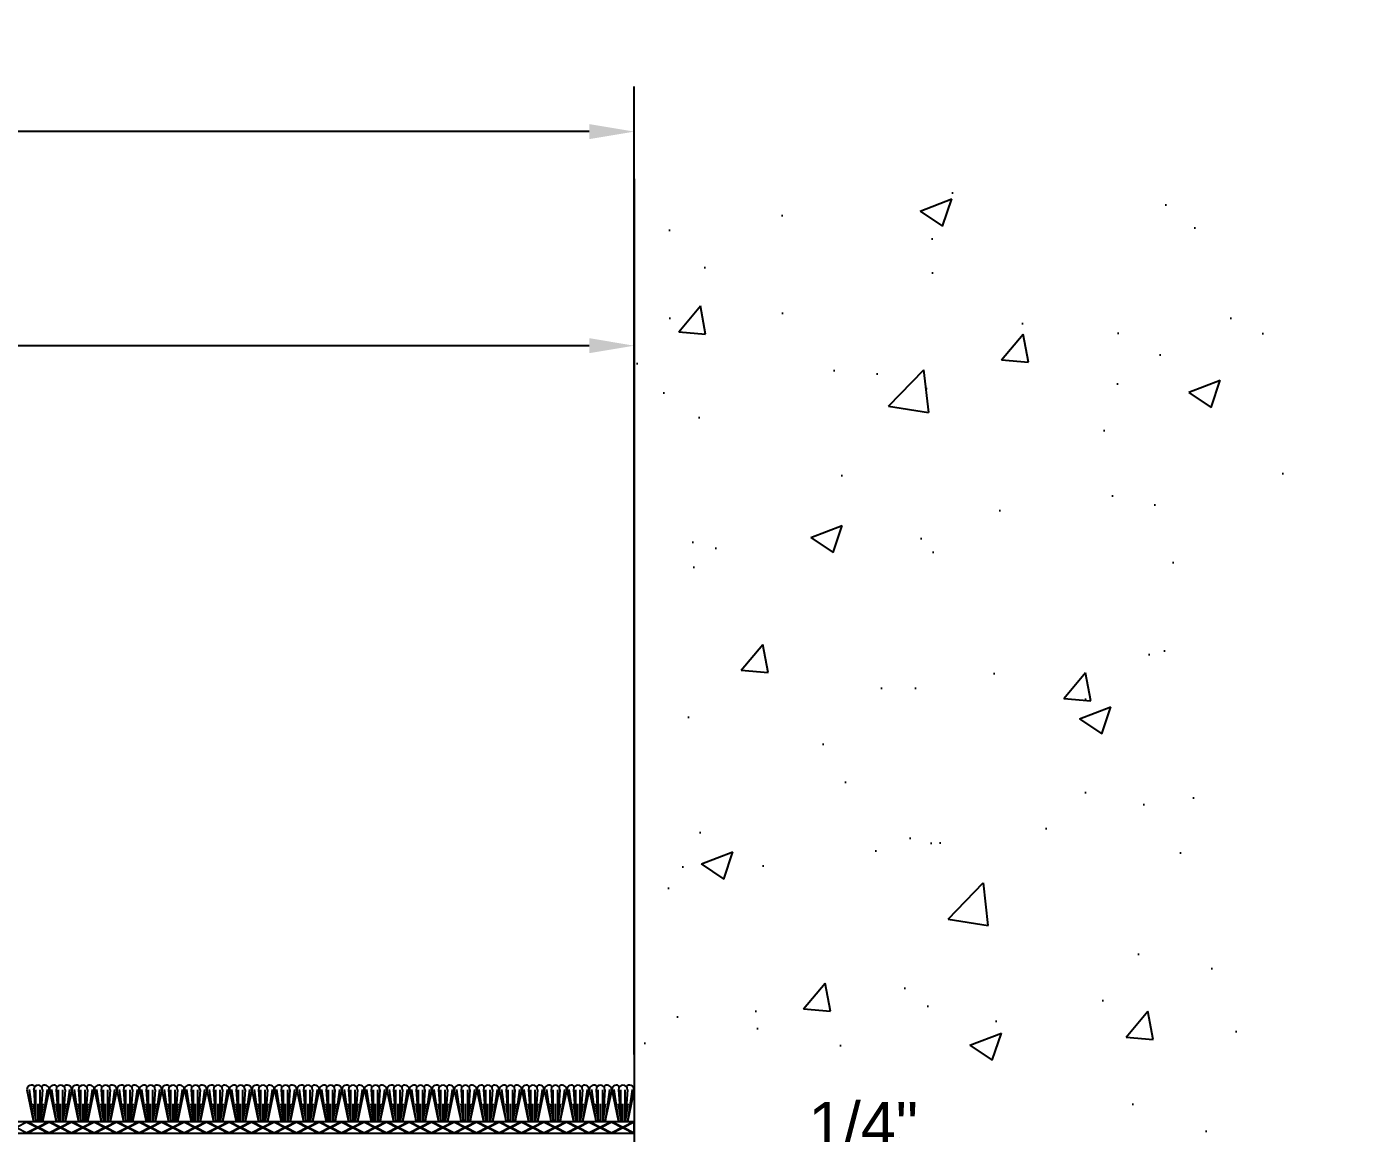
# Model space of a CAD drawing. Header units: inches. Extents: x -8.3 to 57.2, y -1.5 to 12.4.
# Drawn here: x 14.48 to 21.94, y 4.3 to 10.45 of the extents above; entities that cross this region are included whole.
import ezdxf

# ---------------------------------------------------------------- set-up
doc = ezdxf.new("R2010")
doc.units = ezdxf.units.IN
doc.header["$MEASUREMENT"] = 0
doc.layers.add('Conditions', color=1, linetype='Continuous')
doc.layers.add('Dimensions', color=3, linetype='Continuous')
doc.styles.add('ARIAL', font='arial.ttf')
doc.dimstyles.new('Arial', dxfattribs={"dimtxt": 0.25, "dimasz": 0.25, "dimexe": 0.25, "dimexo": 0.25, "dimgap": 0.25, "dimtad": 0, "dimtih": 1, "dimtoh": 1, "dimdec": 4, "dimzin": 0, "dimdsep": 46, "dimlunit": 4, "dimtxsty": 'ARIAL', "dimcen": 0.25, "dimadec": 0, "dimazin": 0, "dimtfac": 1, "dimtdec": 4, "dimtofl": 0, "dimtmove": 0, "dimatfit": 3, "dimfxl": 0, "dimfrac": 2, "dimtolj": 1, "dimtzin": 0, "dimarcsym": 0})

# ---------------------------------------------------------------- blocks, each defined once
blk = doc.blocks.new('*D14')
at = {"layer": 'Defpoints', "color": 0}
for p in [(17.8539, 9.8668), (-1.7458, 4.4823), (17.8539, 4.4923)]:
    blk.add_point(p, dxfattribs=at)
at = {"layer": 'Dimensions', "color": 0, "lineweight": -2}
for p, q in [((-1.7458, 4.7323), (-1.7458, 10.1168)), ((17.8539, 4.7423), (17.8539, 10.1168)), ((-1.4958, 9.8668), (6.9737, 9.8668)), ((17.6039, 9.8668), (8.9067, 9.8668))]:
    blk.add_line(p, q, dxfattribs=at)
at = {"layer": 'Dimensions', "color": 0}
for points in [[(-1.4958, 9.9085), (-1.4958, 9.8251), (-1.7458, 9.8668)], [(17.6039, 9.9085), (17.6039, 9.8251), (17.8539, 9.8668)]]:
    blk.add_solid(points, dxfattribs=at)
at = {"layer": 'Dimensions', "color": 0, "insert": (7.9402, 9.8668), "char_height": 0.25, "attachment_point": 5, "style": 'ARIAL'}
blk.add_mtext('\\A1;1\'-7 5/8"\\P [498mm]', dxfattribs=at)
blk = doc.blocks.new('*D18')
at = {"layer": 'Defpoints', "color": 0}
for p in [(-0.9999, 8.6778), (17.8539, 4.4923), (-0.9999, 4.4773)]:
    blk.add_point(p, dxfattribs=at)
at = {"layer": 'Dimensions', "color": 0, "lineweight": -2}
for p, q in [((-0.9999, 4.7273), (-0.9999, 8.9278)), ((17.8539, 4.7423), (17.8539, 8.9278)), ((-0.7499, 8.6778), (7.3719, 8.6778)), ((17.6039, 8.6778), (9.3049, 8.6778))]:
    blk.add_line(p, q, dxfattribs=at)
at = {"layer": 'Dimensions', "color": 0}
for points in [[(-0.7499, 8.7195), (-0.7499, 8.6362), (-0.9999, 8.6778)], [(17.6039, 8.7195), (17.6039, 8.6362), (17.8539, 8.6778)]]:
    blk.add_solid(points, dxfattribs=at)
at = {"layer": 'Dimensions', "color": 0, "insert": (8.3384, 8.6778), "char_height": 0.25, "attachment_point": 5, "style": 'ARIAL'}
blk.add_mtext('\\A1;1\'-6 7/8"\\P [479mm]', dxfattribs=at)
blk = doc.blocks.new('*D27')
at = {"layer": 'Defpoints', "color": 0}
for p in [(17.6039, 4.3048), (17.8539, 4.3048), (17.6039, 4.1063)]:
    blk.add_point(p, dxfattribs=at)
at = {"layer": 'Dimensions', "color": 0, "lineweight": -2}
for p, q in [((17.3539, 4.1063), (17.1039, 4.1063)), ((18.1039, 4.1063), (18.3539, 4.1063)), ((17.6039, 4.0548), (17.6039, 3.8563)), ((17.8539, 4.0548), (17.8539, 3.8563))]:
    blk.add_line(p, q, dxfattribs=at)
at = {"layer": 'Dimensions', "color": 0}
for points in [[(17.3539, 4.1479), (17.3539, 4.0646), (17.6039, 4.1063)], [(18.1039, 4.1479), (18.1039, 4.0646), (17.8539, 4.1063)]]:
    blk.add_solid(points, dxfattribs=at)
at = {"layer": 'Dimensions', "color": 0, "insert": (19.1261, 4.1063), "char_height": 0.25, "attachment_point": 5, "style": 'ARIAL'}
blk.add_mtext('\\A1;1/4"\\P [6mm]', dxfattribs=at)
blk = doc.blocks.new('*U35')
for p, q in [((18, 0.0625), (0, 0.0625)), ((0, 0), (18, 0)), ((14.625, 0.0603), (14.567, 0.0312)), ((14.567, 0.0312), (14.625, 0.0022)), ((14.625, 0.0603), (14.683, 0.0312)), ((14.683, 0.0312), (14.625, 0.0022)), ((14.6295, 0.0625), (14.6875, 0.0335)), ((14.6875, 0.029), (14.6295, 0)), ((14.7455, 0.0625), (14.6875, 0.0335)), ((14.6875, 0.029), (14.7455, 0)), ((14.75, 0.0603), (14.692, 0.0312)), ((14.692, 0.0312), (14.75, 0.0022)), ((14.75, 0.0603), (14.808, 0.0312)), ((14.808, 0.0312), (14.75, 0.0022)), ((14.7545, 0.0625), (14.8125, 0.0335)), ((14.8125, 0.029), (14.7545, 0)), ((14.8705, 0.0625), (14.8125, 0.0335)), ((14.8125, 0.029), (14.8705, 0)), ((14.875, 0.0603), (14.817, 0.0312)), ((14.817, 0.0312), (14.875, 0.0022)), ((14.875, 0.0603), (14.933, 0.0312)), ((14.933, 0.0312), (14.875, 0.0022)), ((14.8795, 0.0625), (14.9375, 0.0335)), ((14.9375, 0.029), (14.8795, 0)), ((14.9955, 0.0625), (14.9375, 0.0335)), ((14.9375, 0.029), (14.9955, 0)), ((15, 0.0603), (14.942, 0.0312)), ((14.942, 0.0312), (15, 0.0022)), ((15, 0.0603), (15.058, 0.0312)), ((15.058, 0.0312), (15, 0.0022)), ((15.0045, 0.0625), (15.0625, 0.0335)), ((15.0625, 0.029), (15.0045, 0)), ((15.1205, 0.0625), (15.0625, 0.0335)), ((15.0625, 0.029), (15.1205, 0)), ((15.125, 0.0603), (15.067, 0.0312)), ((15.067, 0.0312), (15.125, 0.0022)), ((15.125, 0.0603), (15.183, 0.0312)), ((15.183, 0.0312), (15.125, 0.0022)), ((15.1295, 0.0625), (15.1875, 0.0335)), ((15.1875, 0.029), (15.1295, 0)), ((15.2455, 0.0625), (15.1875, 0.0335)), ((15.1875, 0.029), (15.2455, 0)), ((15.25, 0.0603), (15.192, 0.0312)), ((15.192, 0.0312), (15.25, 0.0022)), ((15.25, 0.0603), (15.308, 0.0312)), ((15.308, 0.0312), (15.25, 0.0022)), ((15.2545, 0.0625), (15.3125, 0.0335)), ((15.3125, 0.029), (15.2545, 0)), ((15.3705, 0.0625), (15.3125, 0.0335)), ((15.3125, 0.029), (15.3705, 0)), ((15.375, 0.0603), (15.317, 0.0312)), ((15.317, 0.0312), (15.375, 0.0022)), ((15.375, 0.0603), (15.433, 0.0312)), ((15.433, 0.0312), (15.375, 0.0022)), ((15.3795, 0.0625), (15.4375, 0.0335)), ((15.4375, 0.029), (15.3795, 0)), ((15.4955, 0.0625), (15.4375, 0.0335)), ((15.4375, 0.029), (15.4955, 0)), ((15.5, 0.0603), (15.442, 0.0312)), ((15.442, 0.0312), (15.5, 0.0022)), ((15.5, 0.0603), (15.558, 0.0312)), ((15.558, 0.0312), (15.5, 0.0022)), ((15.5045, 0.0625), (15.5625, 0.0335)), ((15.5625, 0.029), (15.5045, 0)), ((15.6205, 0.0625), (15.5625, 0.0335)), ((15.5625, 0.029), (15.6205, 0)), ((15.625, 0.0603), (15.567, 0.0312)), ((15.567, 0.0312), (15.625, 0.0022)), ((15.625, 0.0603), (15.683, 0.0312)), ((15.683, 0.0312), (15.625, 0.0022)), ((15.6295, 0.0625), (15.6875, 0.0335)), ((15.6875, 0.029), (15.6295, 0)), ((15.7455, 0.0625), (15.6875, 0.0335)), ((15.6875, 0.029), (15.7455, 0)), ((15.75, 0.0603), (15.692, 0.0312)), ((15.692, 0.0312), (15.75, 0.0022)), ((15.75, 0.0603), (15.808, 0.0312)), ((15.808, 0.0312), (15.75, 0.0022)), ((15.7545, 0.0625), (15.8125, 0.0335)), ((15.8125, 0.029), (15.7545, 0)), ((15.8705, 0.0625), (15.8125, 0.0335)), ((15.8125, 0.029), (15.8705, 0)), ((15.875, 0.0603), (15.817, 0.0312)), ((15.817, 0.0312), (15.875, 0.0022)), ((15.875, 0.0603), (15.933, 0.0312)), ((15.933, 0.0312), (15.875, 0.0022)), ((15.8795, 0.0625), (15.9375, 0.0335)), ((15.9375, 0.029), (15.8795, 0)), ((15.9955, 0.0625), (15.9375, 0.0335)), ((15.9375, 0.029), (15.9955, 0)), ((16, 0.0603), (15.942, 0.0312)), ((15.942, 0.0312), (16, 0.0022)), ((16, 0.0603), (16.058, 0.0312)), ((16.058, 0.0312), (16, 0.0022)), ((16.0045, 0.0625), (16.0625, 0.0335)), ((16.0625, 0.029), (16.0045, 0)), ((16.1205, 0.0625), (16.0625, 0.0335)), ((16.0625, 0.029), (16.1205, 0)), ((16.125, 0.0603), (16.067, 0.0312)), ((16.067, 0.0312), (16.125, 0.0022)), ((16.125, 0.0603), (16.183, 0.0312)), ((16.183, 0.0312), (16.125, 0.0022)), ((16.1295, 0.0625), (16.1875, 0.0335)), ((16.1875, 0.029), (16.1295, 0)), ((16.2455, 0.0625), (16.1875, 0.0335)), ((16.1875, 0.029), (16.2455, 0)), ((16.25, 0.0603), (16.192, 0.0312)), ((16.192, 0.0312), (16.25, 0.0022)), ((16.25, 0.0603), (16.308, 0.0312)), ((16.308, 0.0312), (16.25, 0.0022)), ((16.2545, 0.0625), (16.3125, 0.0335)), ((16.3125, 0.029), (16.2545, 0)), ((16.3705, 0.0625), (16.3125, 0.0335)), ((16.3125, 0.029), (16.3705, 0)), ((16.375, 0.0603), (16.317, 0.0312)), ((16.317, 0.0312), (16.375, 0.0022)), ((16.375, 0.0603), (16.433, 0.0312)), ((16.433, 0.0312), (16.375, 0.0022)), ((16.3795, 0.0625), (16.4375, 0.0335)), ((16.4375, 0.029), (16.3795, 0)), ((16.4955, 0.0625), (16.4375, 0.0335)), ((16.4375, 0.029), (16.4955, 0)), ((16.5, 0.0603), (16.442, 0.0312)), ((16.442, 0.0312), (16.5, 0.0022)), ((16.5, 0.0603), (16.558, 0.0312)), ((16.558, 0.0312), (16.5, 0.0022)), ((16.5045, 0.0625), (16.5625, 0.0335)), ((16.5625, 0.029), (16.5045, 0)), ((16.6205, 0.0625), (16.5625, 0.0335)), ((16.5625, 0.029), (16.6205, 0)), ((16.625, 0.0603), (16.567, 0.0312)), ((16.567, 0.0312), (16.625, 0.0022)), ((16.625, 0.0603), (16.683, 0.0312)), ((16.683, 0.0312), (16.625, 0.0022)), ((16.6295, 0.0625), (16.6875, 0.0335)), ((16.6875, 0.029), (16.6295, 0)), ((16.7455, 0.0625), (16.6875, 0.0335)), ((16.6875, 0.029), (16.7455, 0)), ((16.75, 0.0603), (16.692, 0.0312)), ((16.692, 0.0312), (16.75, 0.0022)), ((16.75, 0.0603), (16.808, 0.0312)), ((16.808, 0.0312), (16.75, 0.0022)), ((16.7545, 0.0625), (16.8125, 0.0335)), ((16.8125, 0.029), (16.7545, 0)), ((16.8705, 0.0625), (16.8125, 0.0335)), ((16.8125, 0.029), (16.8705, 0)), ((16.875, 0.0603), (16.817, 0.0312)), ((16.817, 0.0312), (16.875, 0.0022)), ((16.875, 0.0603), (16.933, 0.0312)), ((16.933, 0.0312), (16.875, 0.0022)), ((16.8795, 0.0625), (16.9375, 0.0335)), ((16.9375, 0.029), (16.8795, 0)), ((16.9955, 0.0625), (16.9375, 0.0335)), ((16.9375, 0.029), (16.9955, 0)), ((17, 0.0603), (16.942, 0.0312)), ((16.942, 0.0312), (17, 0.0022)), ((17, 0.0603), (17.058, 0.0312)), ((17.058, 0.0312), (17, 0.0022)), ((17.0045, 0.0625), (17.0625, 0.0335)), ((17.0625, 0.029), (17.0045, 0)), ((17.1205, 0.0625), (17.0625, 0.0335)), ((17.0625, 0.029), (17.1205, 0)), ((17.125, 0.0603), (17.067, 0.0312)), ((17.067, 0.0312), (17.125, 0.0022)), ((17.125, 0.0603), (17.183, 0.0312)), ((17.183, 0.0312), (17.125, 0.0022)), ((17.1295, 0.0625), (17.1875, 0.0335)), ((17.1875, 0.029), (17.1295, 0)), ((17.2455, 0.0625), (17.1875, 0.0335)), ((17.1875, 0.029), (17.2455, 0)), ((17.25, 0.0603), (17.192, 0.0312)), ((17.192, 0.0312), (17.25, 0.0022)), ((17.25, 0.0603), (17.308, 0.0312)), ((17.308, 0.0312), (17.25, 0.0022)), ((17.2545, 0.0625), (17.3125, 0.0335)), ((17.3125, 0.029), (17.2545, 0)), ((17.3705, 0.0625), (17.3125, 0.0335)), ((17.3125, 0.029), (17.3705, 0)), ((17.375, 0.0603), (17.317, 0.0312)), ((17.317, 0.0312), (17.375, 0.0022)), ((17.375, 0.0603), (17.433, 0.0312)), ((17.433, 0.0312), (17.375, 0.0022)), ((17.3795, 0.0625), (17.4375, 0.0335)), ((17.4375, 0.029), (17.3795, 0)), ((17.4955, 0.0625), (17.4375, 0.0335)), ((17.4375, 0.029), (17.4955, 0)), ((17.5, 0.0603), (17.442, 0.0312)), ((17.442, 0.0312), (17.5, 0.0022)), ((17.5, 0.0603), (17.558, 0.0312)), ((17.558, 0.0312), (17.5, 0.0022)), ((17.5045, 0.0625), (17.5625, 0.0335)), ((17.5625, 0.029), (17.5045, 0)), ((17.6205, 0.0625), (17.5625, 0.0335)), ((17.5625, 0.029), (17.6205, 0)), ((17.625, 0.0603), (17.567, 0.0312)), ((17.567, 0.0312), (17.625, 0.0022)), ((17.625, 0.0603), (17.683, 0.0312)), ((17.683, 0.0312), (17.625, 0.0022)), ((17.6295, 0.0625), (17.6875, 0.0335)), ((17.6875, 0.029), (17.6295, 0)), ((17.7455, 0.0625), (17.6875, 0.0335)), ((17.6875, 0.029), (17.7455, 0)), ((17.75, 0.0603), (17.692, 0.0312)), ((17.692, 0.0312), (17.75, 0.0022)), ((17.75, 0.0603), (17.808, 0.0312)), ((17.808, 0.0312), (17.75, 0.0022)), ((17.7545, 0.0625), (17.8125, 0.0335)), ((17.8125, 0.029), (17.7545, 0)), ((17.8705, 0.0625), (17.8125, 0.0335)), ((17.8125, 0.029), (17.8705, 0)), ((17.875, 0.0603), (17.817, 0.0312)), ((17.817, 0.0312), (17.875, 0.0022)), ((17.875, 0.0603), (17.933, 0.0312)), ((17.933, 0.0312), (17.875, 0.0022)), ((17.8795, 0.0625), (17.9375, 0.0335)), ((17.9375, 0.029), (17.8795, 0)), ((17.9955, 0.0625), (17.9375, 0.0335)), ((17.9375, 0.029), (17.9955, 0)), ((18, 0.0603), (17.942, 0.0312)), ((17.942, 0.0312), (18, 0.0022)), ((18, 0), (18, 0.0625))]:
    blk.add_line(p, q)
for points in [[(14.6249, 0.2412), (14.6623, 0.0625)], [(14.6369, 0.243), (14.6619, 0.0642)], [(14.6624, 0.2412), (14.6749, 0.0625)], [(14.6749, 0.0625), (14.6749, 0.2412)], [(14.6992, 0.0625), (14.6992, 0.2412)], [(14.7117, 0.2412), (14.6992, 0.0625)], [(14.7492, 0.2412), (14.7118, 0.0625)], [(14.7372, 0.243), (14.7122, 0.0642)], [(14.7499, 0.2412), (14.7873, 0.0625)], [(14.7619, 0.243), (14.7869, 0.0642)], [(14.7874, 0.2412), (14.7999, 0.0625)], [(14.7999, 0.0625), (14.7999, 0.2412)], [(14.8242, 0.0625), (14.8242, 0.2412)], [(14.8367, 0.2412), (14.8242, 0.0625)], [(14.8742, 0.2412), (14.8368, 0.0625)], [(14.8622, 0.243), (14.8372, 0.0642)], [(14.8749, 0.2412), (14.9123, 0.0625)], [(14.8869, 0.243), (14.9119, 0.0642)], [(14.9124, 0.2412), (14.9249, 0.0625)], [(14.9249, 0.0625), (14.9249, 0.2412)], [(14.9492, 0.0625), (14.9492, 0.2412)], [(14.9617, 0.2412), (14.9492, 0.0625)], [(14.9992, 0.2412), (14.9618, 0.0625)], [(14.9872, 0.243), (14.9622, 0.0642)], [(14.9999, 0.2412), (15.0373, 0.0625)], [(15.0119, 0.243), (15.0369, 0.0642)], [(15.0374, 0.2412), (15.0499, 0.0625)], [(15.0499, 0.0625), (15.0499, 0.2412)], [(15.0742, 0.0625), (15.0742, 0.2412)], [(15.0867, 0.2412), (15.0742, 0.0625)], [(15.1242, 0.2412), (15.0868, 0.0625)], [(15.1122, 0.243), (15.0872, 0.0642)], [(15.1249, 0.2412), (15.1623, 0.0625)], [(15.1369, 0.243), (15.1619, 0.0642)], [(15.1624, 0.2412), (15.1749, 0.0625)], [(15.1749, 0.0625), (15.1749, 0.2412)], [(15.1992, 0.0625), (15.1992, 0.2412)], [(15.2117, 0.2412), (15.1992, 0.0625)], [(15.2492, 0.2412), (15.2118, 0.0625)], [(15.2372, 0.243), (15.2122, 0.0642)], [(15.2499, 0.2412), (15.2873, 0.0625)], [(15.2619, 0.243), (15.2869, 0.0642)], [(15.2874, 0.2412), (15.2999, 0.0625)], [(15.2999, 0.0625), (15.2999, 0.2412)], [(15.3242, 0.0625), (15.3242, 0.2412)], [(15.3367, 0.2412), (15.3242, 0.0625)], [(15.3742, 0.2412), (15.3368, 0.0625)], [(15.3622, 0.243), (15.3372, 0.0642)], [(15.3749, 0.2412), (15.4123, 0.0625)], [(15.3869, 0.243), (15.4119, 0.0642)], [(15.4124, 0.2412), (15.4249, 0.0625)], [(15.4249, 0.0625), (15.4249, 0.2412)], [(15.4492, 0.0625), (15.4492, 0.2412)], [(15.4617, 0.2412), (15.4492, 0.0625)], [(15.4992, 0.2412), (15.4618, 0.0625)], [(15.4872, 0.243), (15.4622, 0.0642)], [(15.4999, 0.2412), (15.5373, 0.0625)], [(15.5119, 0.243), (15.5369, 0.0642)], [(15.5374, 0.2412), (15.5499, 0.0625)], [(15.5499, 0.0625), (15.5499, 0.2412)], [(15.5742, 0.0625), (15.5742, 0.2412)], [(15.5867, 0.2412), (15.5742, 0.0625)], [(15.6242, 0.2412), (15.5868, 0.0625)], [(15.6122, 0.243), (15.5872, 0.0642)], [(15.6249, 0.2412), (15.6623, 0.0625)], [(15.6369, 0.243), (15.6619, 0.0642)], [(15.6624, 0.2412), (15.6749, 0.0625)], [(15.6749, 0.0625), (15.6749, 0.2412)], [(15.6992, 0.0625), (15.6992, 0.2412)], [(15.7117, 0.2412), (15.6992, 0.0625)], [(15.7492, 0.2412), (15.7118, 0.0625)], [(15.7372, 0.243), (15.7122, 0.0642)], [(15.7499, 0.2412), (15.7873, 0.0625)], [(15.7619, 0.243), (15.7869, 0.0642)], [(15.7874, 0.2412), (15.7999, 0.0625)], [(15.7999, 0.0625), (15.7999, 0.2412)], [(15.8242, 0.0625), (15.8242, 0.2412)], [(15.8367, 0.2412), (15.8242, 0.0625)], [(15.8742, 0.2412), (15.8368, 0.0625)], [(15.8622, 0.243), (15.8372, 0.0642)], [(15.8749, 0.2412), (15.9123, 0.0625)], [(15.8869, 0.243), (15.9119, 0.0642)], [(15.9124, 0.2412), (15.9249, 0.0625)], [(15.9249, 0.0625), (15.9249, 0.2412)], [(15.9492, 0.0625), (15.9492, 0.2412)], [(15.9617, 0.2412), (15.9492, 0.0625)], [(15.9992, 0.2412), (15.9618, 0.0625)], [(15.9872, 0.243), (15.9622, 0.0642)], [(15.9999, 0.2412), (16.0373, 0.0625)], [(16.0119, 0.243), (16.0369, 0.0642)], [(16.0374, 0.2412), (16.0499, 0.0625)], [(16.0499, 0.0625), (16.0499, 0.2412)], [(16.0742, 0.0625), (16.0742, 0.2412)], [(16.0867, 0.2412), (16.0742, 0.0625)], [(16.1242, 0.2412), (16.0868, 0.0625)], [(16.1122, 0.243), (16.0872, 0.0642)], [(16.1249, 0.2412), (16.1623, 0.0625)], [(16.1369, 0.243), (16.1619, 0.0642)], [(16.1624, 0.2412), (16.1749, 0.0625)], [(16.1749, 0.0625), (16.1749, 0.2412)], [(16.1992, 0.0625), (16.1992, 0.2412)], [(16.2117, 0.2412), (16.1992, 0.0625)], [(16.2492, 0.2412), (16.2118, 0.0625)], [(16.2372, 0.243), (16.2122, 0.0642)], [(16.2499, 0.2412), (16.2873, 0.0625)], [(16.2619, 0.243), (16.2869, 0.0642)], [(16.2874, 0.2412), (16.2999, 0.0625)], [(16.2999, 0.0625), (16.2999, 0.2412)], [(16.3242, 0.0625), (16.3242, 0.2412)], [(16.3367, 0.2412), (16.3242, 0.0625)], [(16.3742, 0.2412), (16.3368, 0.0625)], [(16.3622, 0.243), (16.3372, 0.0642)], [(16.3749, 0.2412), (16.4123, 0.0625)], [(16.3869, 0.243), (16.4119, 0.0642)], [(16.4124, 0.2412), (16.4249, 0.0625)], [(16.4249, 0.0625), (16.4249, 0.2412)], [(16.4492, 0.0625), (16.4492, 0.2412)], [(16.4617, 0.2412), (16.4492, 0.0625)], [(16.4992, 0.2412), (16.4618, 0.0625)], [(16.4872, 0.243), (16.4622, 0.0642)], [(16.4999, 0.2412), (16.5373, 0.0625)], [(16.5119, 0.243), (16.5369, 0.0642)], [(16.5374, 0.2412), (16.5499, 0.0625)], [(16.5499, 0.0625), (16.5499, 0.2412)], [(16.5742, 0.0625), (16.5742, 0.2412)], [(16.5867, 0.2412), (16.5742, 0.0625)], [(16.6242, 0.2412), (16.5868, 0.0625)], [(16.6122, 0.243), (16.5872, 0.0642)], [(16.6249, 0.2412), (16.6623, 0.0625)], [(16.6369, 0.243), (16.6619, 0.0642)], [(16.6624, 0.2412), (16.6749, 0.0625)], [(16.6749, 0.0625), (16.6749, 0.2412)], [(16.6992, 0.0625), (16.6992, 0.2412)], [(16.7117, 0.2412), (16.6992, 0.0625)], [(16.7492, 0.2412), (16.7118, 0.0625)], [(16.7372, 0.243), (16.7122, 0.0642)], [(16.7499, 0.2412), (16.7873, 0.0625)], [(16.7619, 0.243), (16.7869, 0.0642)], [(16.7874, 0.2412), (16.7999, 0.0625)], [(16.7999, 0.0625), (16.7999, 0.2412)], [(16.8242, 0.0625), (16.8242, 0.2412)], [(16.8367, 0.2412), (16.8242, 0.0625)], [(16.8742, 0.2412), (16.8368, 0.0625)], [(16.8622, 0.243), (16.8372, 0.0642)], [(16.8749, 0.2412), (16.9123, 0.0625)], [(16.8869, 0.243), (16.9119, 0.0642)], [(16.9124, 0.2412), (16.9249, 0.0625)], [(16.9249, 0.0625), (16.9249, 0.2412)], [(16.9492, 0.0625), (16.9492, 0.2412)], [(16.9617, 0.2412), (16.9492, 0.0625)], [(16.9992, 0.2412), (16.9618, 0.0625)], [(16.9872, 0.243), (16.9622, 0.0642)], [(16.9999, 0.2412), (17.0373, 0.0625)], [(17.0119, 0.243), (17.0369, 0.0642)], [(17.0374, 0.2412), (17.0499, 0.0625)], [(17.0499, 0.0625), (17.0499, 0.2412)], [(17.0742, 0.0625), (17.0742, 0.2412)], [(17.0867, 0.2412), (17.0742, 0.0625)], [(17.1242, 0.2412), (17.0868, 0.0625)], [(17.1122, 0.243), (17.0872, 0.0642)], [(17.1249, 0.2412), (17.1623, 0.0625)], [(17.1369, 0.243), (17.1619, 0.0642)], [(17.1624, 0.2412), (17.1749, 0.0625)], [(17.1749, 0.0625), (17.1749, 0.2412)], [(17.1992, 0.0625), (17.1992, 0.2412)], [(17.2117, 0.2412), (17.1992, 0.0625)], [(17.2492, 0.2412), (17.2118, 0.0625)], [(17.2372, 0.243), (17.2122, 0.0642)], [(17.2499, 0.2412), (17.2873, 0.0625)], [(17.2619, 0.243), (17.2869, 0.0642)], [(17.2874, 0.2412), (17.2999, 0.0625)], [(17.2999, 0.0625), (17.2999, 0.2412)], [(17.3242, 0.0625), (17.3242, 0.2412)], [(17.3367, 0.2412), (17.3242, 0.0625)], [(17.3742, 0.2412), (17.3368, 0.0625)], [(17.3622, 0.243), (17.3372, 0.0642)], [(17.3749, 0.2412), (17.4123, 0.0625)], [(17.3869, 0.243), (17.4119, 0.0642)], [(17.4124, 0.2412), (17.4249, 0.0625)], [(17.4249, 0.0625), (17.4249, 0.2412)], [(17.4492, 0.0625), (17.4492, 0.2412)], [(17.4617, 0.2412), (17.4492, 0.0625)], [(17.4992, 0.2412), (17.4618, 0.0625)], [(17.4872, 0.243), (17.4622, 0.0642)], [(17.4999, 0.2412), (17.5373, 0.0625)], [(17.5119, 0.243), (17.5369, 0.0642)], [(17.5374, 0.2412), (17.5499, 0.0625)], [(17.5499, 0.0625), (17.5499, 0.2412)], [(17.5742, 0.0625), (17.5742, 0.2412)], [(17.5867, 0.2412), (17.5742, 0.0625)], [(17.6242, 0.2412), (17.5868, 0.0625)], [(17.6122, 0.243), (17.5872, 0.0642)], [(17.6249, 0.2412), (17.6623, 0.0625)], [(17.6369, 0.243), (17.6619, 0.0642)], [(17.6624, 0.2412), (17.6749, 0.0625)], [(17.6749, 0.0625), (17.6749, 0.2412)], [(17.6992, 0.0625), (17.6992, 0.2412)], [(17.7117, 0.2412), (17.6992, 0.0625)], [(17.7492, 0.2412), (17.7118, 0.0625)], [(17.7372, 0.243), (17.7122, 0.0642)], [(17.7499, 0.2412), (17.7873, 0.0625)], [(17.7619, 0.243), (17.7869, 0.0642)], [(17.7874, 0.2412), (17.7999, 0.0625)], [(17.7999, 0.0625), (17.7999, 0.2412)], [(17.8242, 0.0625), (17.8242, 0.2412)], [(17.8367, 0.2412), (17.8242, 0.0625)], [(17.8742, 0.2412), (17.8368, 0.0625)], [(17.8622, 0.243), (17.8372, 0.0642)], [(17.8749, 0.2412), (17.9123, 0.0625)], [(17.8869, 0.243), (17.9119, 0.0642)], [(17.9124, 0.2412), (17.9249, 0.0625)], [(17.9249, 0.0625), (17.9249, 0.2412)], [(17.9492, 0.0625), (17.9492, 0.2412)], [(17.9617, 0.2412), (17.9492, 0.0625)], [(17.9992, 0.2412), (17.9618, 0.0625)], [(17.9872, 0.243), (17.9622, 0.0642)], [(14.6602, 0.1625), (14.6745, 0.0625)], [(14.687, 0.0625), (14.687, 0.1625)], [(14.7139, 0.1625), (14.6996, 0.0625)], [(14.7852, 0.1625), (14.7995, 0.0625)], [(14.812, 0.0625), (14.812, 0.1625)], [(14.8389, 0.1625), (14.8246, 0.0625)], [(14.9102, 0.1625), (14.9245, 0.0625)], [(14.937, 0.0625), (14.937, 0.1625)], [(14.9639, 0.1625), (14.9496, 0.0625)], [(15.0352, 0.1625), (15.0495, 0.0625)], [(15.062, 0.0625), (15.062, 0.1625)], [(15.0889, 0.1625), (15.0746, 0.0625)], [(15.1602, 0.1625), (15.1745, 0.0625)], [(15.187, 0.0625), (15.187, 0.1625)], [(15.2139, 0.1625), (15.1996, 0.0625)], [(15.2852, 0.1625), (15.2995, 0.0625)], [(15.312, 0.0625), (15.312, 0.1625)], [(15.3389, 0.1625), (15.3246, 0.0625)], [(15.4102, 0.1625), (15.4245, 0.0625)], [(15.437, 0.0625), (15.437, 0.1625)], [(15.4639, 0.1625), (15.4496, 0.0625)], [(15.5352, 0.1625), (15.5495, 0.0625)], [(15.562, 0.0625), (15.562, 0.1625)], [(15.5889, 0.1625), (15.5746, 0.0625)], [(15.6602, 0.1625), (15.6745, 0.0625)], [(15.687, 0.0625), (15.687, 0.1625)], [(15.7139, 0.1625), (15.6996, 0.0625)], [(15.7852, 0.1625), (15.7995, 0.0625)], [(15.812, 0.0625), (15.812, 0.1625)], [(15.8389, 0.1625), (15.8246, 0.0625)], [(15.9102, 0.1625), (15.9245, 0.0625)], [(15.937, 0.0625), (15.937, 0.1625)], [(15.9639, 0.1625), (15.9496, 0.0625)], [(16.0352, 0.1625), (16.0495, 0.0625)], [(16.062, 0.0625), (16.062, 0.1625)], [(16.0889, 0.1625), (16.0746, 0.0625)], [(16.1602, 0.1625), (16.1745, 0.0625)], [(16.187, 0.0625), (16.187, 0.1625)], [(16.2139, 0.1625), (16.1996, 0.0625)], [(16.2852, 0.1625), (16.2995, 0.0625)], [(16.312, 0.0625), (16.312, 0.1625)], [(16.3389, 0.1625), (16.3246, 0.0625)], [(16.4102, 0.1625), (16.4245, 0.0625)], [(16.437, 0.0625), (16.437, 0.1625)], [(16.4639, 0.1625), (16.4496, 0.0625)], [(16.5352, 0.1625), (16.5495, 0.0625)], [(16.562, 0.0625), (16.562, 0.1625)], [(16.5889, 0.1625), (16.5746, 0.0625)], [(16.6602, 0.1625), (16.6745, 0.0625)], [(16.687, 0.0625), (16.687, 0.1625)], [(16.7139, 0.1625), (16.6996, 0.0625)], [(16.7852, 0.1625), (16.7995, 0.0625)], [(16.812, 0.0625), (16.812, 0.1625)], [(16.8389, 0.1625), (16.8246, 0.0625)], [(16.9102, 0.1625), (16.9245, 0.0625)], [(16.937, 0.0625), (16.937, 0.1625)], [(16.9639, 0.1625), (16.9496, 0.0625)], [(17.0352, 0.1625), (17.0495, 0.0625)], [(17.062, 0.0625), (17.062, 0.1625)], [(17.0889, 0.1625), (17.0746, 0.0625)], [(17.1602, 0.1625), (17.1745, 0.0625)], [(17.187, 0.0625), (17.187, 0.1625)], [(17.2139, 0.1625), (17.1996, 0.0625)], [(17.2852, 0.1625), (17.2995, 0.0625)], [(17.312, 0.0625), (17.312, 0.1625)], [(17.3389, 0.1625), (17.3246, 0.0625)], [(17.4102, 0.1625), (17.4245, 0.0625)], [(17.437, 0.0625), (17.437, 0.1625)], [(17.4639, 0.1625), (17.4496, 0.0625)], [(17.5352, 0.1625), (17.5495, 0.0625)], [(17.562, 0.0625), (17.562, 0.1625)], [(17.5889, 0.1625), (17.5746, 0.0625)], [(17.6602, 0.1625), (17.6745, 0.0625)], [(17.687, 0.0625), (17.687, 0.1625)], [(17.7139, 0.1625), (17.6996, 0.0625)], [(17.7852, 0.1625), (17.7995, 0.0625)], [(17.812, 0.0625), (17.812, 0.1625)], [(17.8389, 0.1625), (17.8246, 0.0625)], [(17.9102, 0.1625), (17.9245, 0.0625)], [(17.937, 0.0625), (17.937, 0.1625)], [(17.9639, 0.1625), (17.9496, 0.0625)]]:
    blk.add_lwpolyline(points)
for centre, radius, start, end in [((14.6499, 0.2412), 0.025, 41.211, 180), ((14.687, 0.2412), 0.0247, 0, 180), ((14.7242, 0.2412), 0.025, 0, 138.789), ((14.7749, 0.2412), 0.025, 41.211, 180), ((14.812, 0.2412), 0.0247, 0, 180), ((14.8492, 0.2412), 0.025, 0, 138.789), ((14.8999, 0.2412), 0.025, 41.211, 180), ((14.937, 0.2412), 0.0247, 0, 180), ((14.9742, 0.2412), 0.025, 0, 138.789), ((15.0249, 0.2412), 0.025, 41.211, 180), ((15.062, 0.2412), 0.0247, 0, 180), ((15.0992, 0.2412), 0.025, 0, 138.789), ((15.1499, 0.2412), 0.025, 41.211, 180), ((15.187, 0.2412), 0.0247, 0, 180), ((15.2242, 0.2412), 0.025, 0, 138.789), ((15.2749, 0.2412), 0.025, 41.211, 180), ((15.312, 0.2412), 0.0247, 0, 180), ((15.3492, 0.2412), 0.025, 0, 138.789), ((15.3999, 0.2412), 0.025, 41.211, 180), ((15.437, 0.2412), 0.0247, 0, 180), ((15.4742, 0.2412), 0.025, 0, 138.789), ((15.5249, 0.2412), 0.025, 41.211, 180), ((15.562, 0.2412), 0.0247, 0, 180), ((15.5992, 0.2412), 0.025, 0, 138.789), ((15.6499, 0.2412), 0.025, 41.211, 180), ((15.687, 0.2412), 0.0247, 0, 180), ((15.7242, 0.2412), 0.025, 0, 138.789), ((15.7749, 0.2412), 0.025, 41.211, 180), ((15.812, 0.2412), 0.0247, 0, 180), ((15.8492, 0.2412), 0.025, 0, 138.789), ((15.8999, 0.2412), 0.025, 41.211, 180), ((15.937, 0.2412), 0.0247, 0, 180), ((15.9742, 0.2412), 0.025, 0, 138.789), ((16.0249, 0.2412), 0.025, 41.211, 180), ((16.062, 0.2412), 0.0247, 0, 180), ((16.0992, 0.2412), 0.025, 0, 138.789), ((16.1499, 0.2412), 0.025, 41.211, 180), ((16.187, 0.2412), 0.0247, 0, 180), ((16.2242, 0.2412), 0.025, 0, 138.789), ((16.2749, 0.2412), 0.025, 41.211, 180), ((16.312, 0.2412), 0.0247, 0, 180), ((16.3492, 0.2412), 0.025, 0, 138.789), ((16.3999, 0.2412), 0.025, 41.211, 180), ((16.437, 0.2412), 0.0247, 0, 180), ((16.4742, 0.2412), 0.025, 0, 138.789), ((16.5249, 0.2412), 0.025, 41.211, 180), ((16.562, 0.2412), 0.0247, 0, 180), ((16.5992, 0.2412), 0.025, 0, 138.789), ((16.6499, 0.2412), 0.025, 41.211, 180), ((16.687, 0.2412), 0.0247, 0, 180), ((16.7242, 0.2412), 0.025, 0, 138.789), ((16.7749, 0.2412), 0.025, 41.211, 180), ((16.812, 0.2412), 0.0247, 0, 180), ((16.8492, 0.2412), 0.025, 0, 138.789), ((16.8999, 0.2412), 0.025, 41.211, 180), ((16.937, 0.2412), 0.0247, 0, 180), ((16.9742, 0.2412), 0.025, 0, 138.789), ((17.0249, 0.2412), 0.025, 41.211, 180), ((17.062, 0.2412), 0.0247, 0, 180), ((17.0992, 0.2412), 0.025, 0, 138.789), ((17.1499, 0.2412), 0.025, 41.211, 180), ((17.187, 0.2412), 0.0247, 0, 180), ((17.2242, 0.2412), 0.025, 0, 138.789), ((17.2749, 0.2412), 0.025, 41.211, 180), ((17.312, 0.2412), 0.0247, 0, 180), ((17.3492, 0.2412), 0.025, 0, 138.789), ((17.3999, 0.2412), 0.025, 41.211, 180), ((17.437, 0.2412), 0.0247, 0, 180), ((17.4742, 0.2412), 0.025, 0, 138.789), ((17.5249, 0.2412), 0.025, 41.211, 180), ((17.562, 0.2412), 0.0247, 0, 180), ((17.5992, 0.2412), 0.025, 0, 138.789), ((17.6499, 0.2412), 0.025, 41.211, 180), ((17.687, 0.2412), 0.0247, 0, 180), ((17.7242, 0.2412), 0.025, 0, 138.789), ((17.7749, 0.2412), 0.025, 41.211, 180), ((17.812, 0.2412), 0.0247, 0, 180), ((17.8492, 0.2412), 0.025, 0, 138.789), ((17.8999, 0.2412), 0.025, 41.211, 180), ((17.937, 0.2412), 0.0247, 0, 180), ((17.9742, 0.2412), 0.025, 0, 138.789)]:
    blk.add_arc(centre, radius, start, end)

msp = doc.modelspace()

# ---------------------------------------------------------------- hatches: boundary and pattern name
at = {"layer": 'Conditions'}
h = msp.add_hatch(dxfattribs=at)
h.set_pattern_fill('AR-CONC', color=256, scale=0.25, style=0)
h.set_pattern_definition([(50, (6.5882, 4.2111), (1.79315, -0.15688), [0.1875, -2.0625]), (355, (6.5882, 4.211), (-0.34688, 1.88048), [0.15, -1.65]), (100.451, (6.7377, 4.198), (1.44627, 1.7236), [0.15935, -1.75286]), (46.184, (6.5882, 4.711), (2.6681, -0.4138), [0.28125, -3.09375]), (96.636, (6.8106, 4.6766), (2.33666, 2.4353), [0.23903, -2.6293]), (351.184, (6.5882, 4.711), (2.33665, 2.4353), [0.225, -2.475]), (21, (6.8382, 4.5861), (1.49227, -1.00655), [0.1875, -2.0625]), (326, (6.8382, 4.586), (0.60829, 1.81288), [0.15, -1.65]), (71.451, (6.9626, 4.5022), (2.10056, 0.80633), [0.15935, -1.75286]), (37.5, (6.5882, 4.2111), (0.0304, 0.832235), [0, -1.63, 0, -1.675, 0, -1.65625]), (7.5, (6.5882, 4.2111), (0.657674, 0.98603), [0, -0.955, 0, -1.5925, 0, -0.63125]), (327.5, (6.0307, 4.2111), (1.334556, -0.056387), [0, -0.625, 0, -1.95, 0, -2.5875]), (317.5, (5.7807, 4.2111), (1.457965, 0.25026), [0, -0.8125, 0, -1.295, 0, -1.8375])])
h.paths.add_polyline_path([(21.60835, 9.60467), (17.85386, 9.60467), (17.85386, 2.83692), (17.87869, 2.83167, 0.0521265), (17.89151, 2.83033), (17.90934, 2.83033), (17.92657, 2.86233), (17.94381, 2.83033), (17.98606, 2.83033), (17.99428, 2.84559), (18.0025, 2.83033), (18.04476, 2.83033), (18.06199, 2.86233), (18.07922, 2.83033), (18.12148, 2.83033), (18.1297, 2.84559), (18.13792, 2.83033), (18.18017, 2.83033), (18.19741, 2.86233), (18.21464, 2.83033), (18.2569, 2.83033), (18.26511, 2.84559), (18.27333, 2.83033), (18.31559, 2.83033), (18.33282, 2.86233), (18.35006, 2.83033), (18.39231, 2.83033), (18.40053, 2.84559), (18.40875, 2.83033), (18.45101, 2.83033), (18.46824, 2.86233), (18.48547, 2.83033), (18.52773, 2.83033), (18.53595, 2.84559), (18.54417, 2.83033), (18.58642, 2.83033), (18.60366, 2.86233), (18.62089, 2.83033), (18.66315, 2.83033), (18.67136, 2.84559), (18.67958, 2.83033), (18.72184, 2.83033), (18.73907, 2.86233), (18.75631, 2.83033), (18.79856, 2.83033), (18.80678, 2.84559), (18.815, 2.83033), (18.85726, 2.83033), (18.87449, 2.86233), (18.89172, 2.83033), (18.93398, 2.83033), (18.9422, 2.84559), (18.95042, 2.83033), (18.99267, 2.83033), (19.00991, 2.86233), (19.02714, 2.83033), (19.0694, 2.83033), (19.07761, 2.84559), (19.08583, 2.83033), (19.12809, 2.83033), (19.14532, 2.86233), (19.16256, 2.83033), (19.20481, 2.83033), (19.21303, 2.84559), (19.22125, 2.83033), (19.26475, 2.83033, -0.084437), (19.28524, 2.82684), (19.47331, 2.76096, -0.709275), (19.47553, 2.73447), (19.28524, 2.66782, -0.084437), (19.26475, 2.66433), (19.23026, 2.66433), (19.21303, 2.63233), (19.1958, 2.66433), (19.15354, 2.66433), (19.14532, 2.64907), (19.13711, 2.66433), (19.09485, 2.66433), (19.07761, 2.63233), (19.06038, 2.66433), (19.01812, 2.66433), (19.00991, 2.64907), (19.00169, 2.66433), (18.95943, 2.66433), (18.9422, 2.63233), (18.92497, 2.66433), (18.88271, 2.66433), (18.87449, 2.64907), (18.86627, 2.66433), (18.82401, 2.66433), (18.80678, 2.63233), (18.78955, 2.66433), (18.74729, 2.66433), (18.73907, 2.64907), (18.73086, 2.66433), (18.6886, 2.66433), (18.67136, 2.63233), (18.65413, 2.66433), (18.61187, 2.66433), (18.60366, 2.64907), (18.59544, 2.66433), (18.55318, 2.66433), (18.53595, 2.63233), (18.51872, 2.66433), (18.47646, 2.66433), (18.46824, 2.64907), (18.46002, 2.66433), (18.41776, 2.66433), (18.40053, 2.63233), (18.3833, 2.66433), (18.34104, 2.66433), (18.33282, 2.64907), (18.32461, 2.66433), (18.28235, 2.66433), (18.26511, 2.63233), (18.24788, 2.66433), (18.20562, 2.66433), (18.19741, 2.64907), (18.18919, 2.66433), (18.14693, 2.66433), (18.1297, 2.63233), (18.11247, 2.66433), (18.07021, 2.66433), (18.06199, 2.64907), (18.05377, 2.66433), (18.01151, 2.66433), (17.99428, 2.63233), (17.97705, 2.66433), (17.93479, 2.66433), (17.92657, 2.64907), (17.91836, 2.66433), (17.89151, 2.66433, 0.0521265), (17.87869, 2.66299), (17.85386, 2.65774), (17.85386, -0.1875), (21.60835, -0.1875)])
h.paths.add_polyline_path([(19.3868, 2.98738), (21.94273, 2.98738), (21.94273, 3.68971), (19.3868, 3.68971)], flags=9)
h.paths.add_polyline_path([(18.72486, 5.03979), (20.33229, 5.03979), (20.33229, 5.74194), (18.72486, 5.74194)], flags=24)
h.paths.add_polyline_path([(19.45238, 1.62322), (21.66235, 1.62322), (21.66235, 2.32543), (19.45238, 2.32543)], flags=9)
h.paths.add_polyline_path([(18.64507, 0.7639), (21.41728, 0.7639), (21.41728, 1.46611), (18.64507, 1.46611)], flags=24)

# ---------------------------------------------------------------- linework, layer by layer
msp.add_lwpolyline([(17.85386, 9.60467), (17.85386, 9.60467), (17.85386, 9.60467), (17.85386, -0.1875)], dxfattribs=at)

# ---------------------------------------------------------------- block references
msp.add_blockref('*U35', (-0.14614, 4.30483), dxfattribs=at)

# ---------------------------------------------------------------- dimensions: what is measured, and where the dimension line sits
at = {"layer": 'Dimensions'}
for base, p1, p2, picture, middle in [((17.85386, 9.8668), (-1.74583, 4.48233), (17.85386, 4.49233), '*D14', (7.9402, 9.8668)), ((-0.99992, 8.67784), (17.85386, 4.49233), (-0.99992, 4.47733), '*D18', (8.33842, 8.67784)), ((17.60386, 4.10628), (17.85386, 4.30483), (17.60386, 4.30483), '*D27', (19.12612, 4.10628))]:
    dim = msp.add_linear_dim(base=base, p1=p1, p2=p2, dimstyle='Arial', override={"dimpost": '\\X'}, dxfattribs=at)
    dim.commit()
    dim.dimension.update_dxf_attribs({"geometry": picture, "text_midpoint": middle, "dimtype": 160})

doc.saveas('drawing.dxf')
